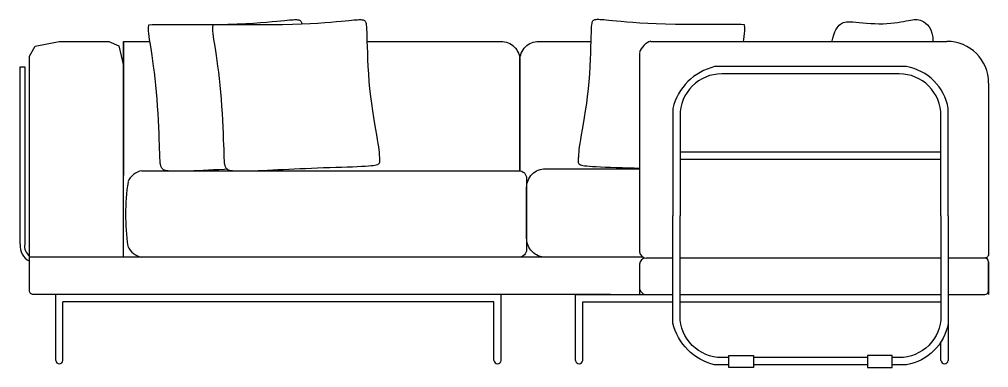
# Model space of a CAD drawing. Header units: centimetres. Extents: x 9461.81 to 9464.39, y -371.31 to -370.38.
import ezdxf

# ---------------------------------------------------------------- set-up
doc = ezdxf.new("R2010")
doc.units = ezdxf.units.CM

# ---------------------------------------------------------------- blocks, each defined once
blk = doc.blocks.new('A$C503C4126')
at = {"color": 7}
for p, q in [((46.73, 144.68), (124.77, 144.68)), ((135.77, 133.68), (135.77, 88.5)), ((123.21, 115.41), (54.41, 115.41)), ((123.21, 113.51), (54.41, 113.51)), ((24.56, 87.71), (7.83, 87.71)), ((134.77, 87.5), (125.11, 87.5)), ((135.77, 86.5), (135.77, 77.86)), ((135.77, 78.86), (135.77, 86.5)), ((-110.2, 60.42), (-110.2, 77.86)), ((7.26, 60.42), (7.26, 77.8)), ((26.83, 77.86), (52.51, 77.86)), ((26.83, 60.42), (26.83, 77.86)), ((54.41, 77.86), (123.21, 77.86)), ((125.11, 77.86), (134.77, 77.86)), ((-108.3, 60.42), (-108.3, 75.96)), ((5.35, 75.96), (-108.3, 75.96)), ((5.35, 60.42), (5.35, 75.96)), ((28.73, 75.96), (52.51, 75.96)), ((28.73, 60.42), (28.73, 75.96)), ((54.41, 75.96), (123.21, 75.96))]:
    blk.add_line(p, q, dxfattribs=at)
for points in [[(-64.95, 110.91), (-65.76, 110.87), (-67.19, 110.8), (-68.59, 110.73), (-69.97, 110.66), (-71.3, 110.6), (-72.6, 110.55), (-73.84, 110.5), (-75.02, 110.45), (-76.12, 110.42), (-77.13, 110.4), (-78.05, 110.38), (-78.85, 110.38), (-79.53, 110.4), (-80.11, 110.43), (-80.58, 110.47), (-80.97, 110.53), (-81.29, 110.6), (-81.55, 110.69), (-81.76, 110.79), (-81.93, 110.91), (-82.08, 111.05), (-82.21, 111.2), (-82.32, 111.37), (-82.41, 111.54), (-82.48, 111.72), (-82.54, 111.91), (-82.59, 112.1), (-82.62, 112.29), (-82.65, 112.49), (-82.68, 112.71), (-82.7, 112.99), (-82.71, 113.35), (-82.73, 113.83), (-82.75, 114.44), (-82.78, 115.23), (-82.81, 116.21), (-82.85, 117.41), (-82.9, 118.81), (-82.97, 120.37), (-83.04, 122.05), (-83.14, 123.84), (-83.24, 125.68), (-83.36, 127.56), (-83.5, 129.44), (-83.66, 131.3), (-83.83, 133.1), (-84.01, 134.84), (-84.2, 136.52), (-84.4, 138.1), (-84.6, 139.58), (-84.79, 140.94), (-84.98, 142.18), (-85.16, 143.28), (-85.33, 144.25), (-85.47, 145.14), (-85.59, 145.96), (-85.67, 146.73), (-85.72, 147.49), (-85.72, 148.25), (-85.68, 149.04)], [(-85.68, 149.04), (-84.77, 149.12), (-83.22, 149.17), (-81.17, 149.17), (-78.73, 149.16), (-76.01, 149.14), (-73.15, 149.12), (-70.24, 149.12), (-67.42, 149.14), (-64.79, 149.19), (-62.36, 149.28), (-60.12, 149.38), (-58.09, 149.51), (-56.25, 149.64), (-54.61, 149.78), (-53.15, 149.91), (-51.89, 150.02), (-50.82, 150.13), (-49.92, 150.21), (-49.16, 150.28), (-48.54, 150.33), (-48.03, 150.37), (-47.61, 150.4), (-47.26, 150.41), (-46.96, 150.42), (-46.7, 150.41), (-46.47, 150.4), (-46.26, 150.37), (-46.08, 150.33), (-45.93, 150.27), (-45.79, 150.19), (-45.68, 150.09), (-45.58, 149.98), (-45.49, 149.83), (-45.42, 149.64), (-45.36, 149.37), (-45.34, 149.28)], [(-68.71, 149.04), (-67.79, 149.12), (-66.25, 149.17), (-64.2, 149.17), (-61.76, 149.16), (-59.04, 149.14), (-56.18, 149.12), (-53.27, 149.12), (-50.45, 149.14), (-47.82, 149.19), (-45.39, 149.28), (-43.15, 149.38), (-41.12, 149.51), (-39.28, 149.64), (-37.63, 149.78), (-36.18, 149.91), (-34.92, 150.02), (-33.85, 150.13), (-32.95, 150.21), (-32.19, 150.28), (-31.57, 150.33), (-31.06, 150.37), (-30.64, 150.4), (-30.29, 150.41), (-29.99, 150.42), (-29.73, 150.41), (-29.5, 150.4), (-29.29, 150.37), (-29.11, 150.33), (-28.96, 150.27), (-28.82, 150.19), (-28.71, 150.09), (-28.61, 149.98), (-28.52, 149.83), (-28.45, 149.64), (-28.39, 149.37), (-28.33, 149), (-28.29, 148.5), (-28.24, 147.85), (-28.21, 147.02), (-28.17, 145.98), (-28.14, 144.72), (-28.09, 143.26), (-28.04, 141.64), (-27.98, 139.88), (-27.89, 138.01), (-27.78, 136.08), (-27.63, 134.1), (-27.45, 132.12), (-27.23, 130.15), (-26.97, 128.24), (-26.7, 126.38), (-26.42, 124.61), (-26.14, 122.94), (-25.87, 121.4), (-25.63, 120), (-25.42, 118.76), (-25.25, 117.7), (-25.13, 116.81), (-25.04, 116.06), (-24.97, 115.43), (-24.93, 114.92), (-24.9, 114.49), (-24.88, 114.13), (-24.86, 113.82), (-24.83, 113.54), (-24.81, 113.29), (-24.8, 113.06), (-24.81, 112.86), (-24.84, 112.68), (-24.91, 112.52), (-25.02, 112.38), (-25.17, 112.25), (-25.39, 112.13), (-25.68, 112.03), (-26.04, 111.94), (-26.51, 111.86), (-27.08, 111.79), (-27.78, 111.72), (-28.61, 111.66), (-29.59, 111.61), (-30.72, 111.56), (-31.99, 111.51), (-33.38, 111.46), (-34.85, 111.41), (-36.39, 111.36), (-37.98, 111.31), (-39.58, 111.26), (-41.18, 111.2), (-42.76, 111.14), (-44.31, 111.07), (-45.83, 111.01), (-47.32, 110.94), (-48.79, 110.87), (-50.22, 110.8), (-51.62, 110.73), (-53, 110.66), (-54.33, 110.6), (-55.63, 110.55), (-56.87, 110.5), (-58.05, 110.45), (-59.15, 110.42), (-60.16, 110.4), (-61.08, 110.38), (-61.88, 110.38), (-62.56, 110.4), (-63.14, 110.43), (-63.61, 110.47), (-64, 110.53), (-64.32, 110.6), (-64.58, 110.69), (-64.79, 110.79), (-64.96, 110.91), (-65.11, 111.05), (-65.24, 111.2), (-65.35, 111.37), (-65.44, 111.54), (-65.51, 111.72), (-65.57, 111.91), (-65.62, 112.1), (-65.65, 112.29), (-65.68, 112.49), (-65.71, 112.71), (-65.73, 112.99), (-65.74, 113.35), (-65.76, 113.83), (-65.78, 114.44), (-65.81, 115.23), (-65.84, 116.21), (-65.88, 117.41), (-65.93, 118.81), (-66, 120.37), (-66.07, 122.05), (-66.16, 123.84), (-66.27, 125.68), (-66.39, 127.56), (-66.53, 129.44), (-66.69, 131.3), (-66.86, 133.1), (-67.04, 134.84), (-67.23, 136.52), (-67.43, 138.1), (-67.63, 139.58), (-67.82, 140.94), (-68.01, 142.18), (-68.19, 143.28), (-68.35, 144.25), (-68.5, 145.14), (-68.62, 145.96), (-68.7, 146.73), (-68.75, 147.49), (-68.75, 148.25), (-68.71, 149.04)], [(71.43, 149.04), (70.52, 149.12), (68.98, 149.17), (66.93, 149.17), (64.49, 149.16), (61.77, 149.14), (58.9, 149.12), (56, 149.12), (53.18, 149.14), (50.54, 149.19), (48.11, 149.28), (45.88, 149.38), (43.84, 149.51), (42, 149.64), (40.36, 149.78), (38.91, 149.91), (37.65, 150.02), (36.58, 150.13), (35.67, 150.21), (34.92, 150.28), (34.29, 150.33), (33.78, 150.37), (33.36, 150.4), (33.01, 150.41), (32.72, 150.42), (32.45, 150.41), (32.22, 150.4), (32.02, 150.37), (31.84, 150.33), (31.68, 150.27), (31.55, 150.19), (31.43, 150.09), (31.33, 149.98), (31.25, 149.83), (31.17, 149.64), (31.11, 149.37), (31.06, 149), (31.01, 148.5), (30.97, 147.85), (30.93, 147.02), (30.9, 145.98), (30.86, 144.72), (30.82, 143.26), (30.77, 141.64), (30.7, 139.88), (30.62, 138.01), (30.5, 136.08), (30.36, 134.1), (30.18, 132.12), (29.95, 130.15), (29.7, 128.24), (29.43, 126.38), (29.14, 124.61), (28.86, 122.94), (28.6, 121.4), (28.35, 120), (28.14, 118.76), (27.98, 117.7), (27.85, 116.81), (27.76, 116.06), (27.7, 115.43), (27.65, 114.92), (27.63, 114.49), (27.6, 114.13), (27.58, 113.82), (27.56, 113.54), (27.54, 113.29), (27.53, 113.06), (27.53, 112.86), (27.57, 112.68), (27.63, 112.52), (27.74, 112.38), (27.9, 112.25), (28.12, 112.13), (28.4, 112.03), (28.77, 111.94), (29.23, 111.86), (29.81, 111.79), (30.5, 111.72), (31.33, 111.66), (32.31, 111.61), (33.45, 111.56), (34.72, 111.51), (36.1, 111.46), (37.58, 111.41), (39.12, 111.36), (40.7, 111.31), (42.31, 111.26), (43.74, 111.21)], [(71.15, 144.68), (71.23, 145.14), (71.34, 145.96), (71.43, 146.73), (71.48, 147.49), (71.48, 148.25), (71.43, 149.04)], [(94.47, 144.44), (94.7, 145.51), (94.96, 146.41), (95.24, 147.15), (95.52, 147.75), (95.82, 148.24), (96.11, 148.62), (96.4, 148.93), (96.69, 149.18), (96.96, 149.38), (97.24, 149.54), (97.53, 149.67), (97.87, 149.76), (98.26, 149.81), (98.73, 149.84), (99.28, 149.83), (99.94, 149.8), (100.72, 149.74), (101.61, 149.66), (102.58, 149.58), (103.61, 149.5), (104.68, 149.42), (105.77, 149.36), (106.86, 149.33), (107.93, 149.33), (108.97, 149.37), (109.95, 149.44), (110.89, 149.54), (111.77, 149.66), (112.59, 149.79), (113.35, 149.93), (114.04, 150.07), (114.66, 150.19), (115.21, 150.31), (115.69, 150.4), (116.13, 150.46), (116.54, 150.48), (116.93, 150.47), (117.33, 150.4), (117.73, 150.28), (118.17, 150.1), (118.65, 149.85), (119.15, 149.51), (119.64, 149.06), (120.1, 148.48), (120.5, 147.75), (120.82, 146.85), (121.03, 145.75), (121.09, 144.68)], [(-117.15, 140.78), (-115.65, 143.44), (-109.33, 144.68), (-96.2, 144.68), (-93.58, 143.54), (-92.36, 138.22)], [(-109.33, 144.68), (-96.2, 144.68)], [(-92.36, 87.71), (-92.36, 144.68), (-85.4, 144.68)], [(-92.36, 144.68), (-92.36, 109.25)], [(43.74, 141.69), (43.74, 89.11)], [(-119.59, 91.13), (-119.59, 137.97), (-118.4, 137.97), (-118.4, 91.13)], [(52.51, 87.5), (45.44, 87.5)], [(123.21, 87.5), (54.41, 87.5)], [(43.74, 85.89), (43.74, 77.86)], [(125.03, 72.88), (125.11, 72.88), (125.11, 60.42)], [(123.21, 60.42), (123.21, 65.37)], [(103.87, 61.22), (73.75, 61.22)], [(103.87, 59.32), (73.75, 59.32)]]:
    blk.add_lwpolyline(points, dxfattribs=at)
for points in [[(-28.13, 144.68), (7.17, 144.68, -0.414214), (12.17, 139.68), (12.17, 110.51)], [(12.17, 110.51), (12.17, 139.68, -0.414214), (17.17, 144.68), (30.86, 144.68)], [(36.03, 77.86), (-116.15, 77.86, -0.414214), (-117.15, 78.86), (-117.15, 140.78)], [(125.11, 98.66), (125.11, 127, 0.318112), (114.11, 138), (63.51, 138, 0.280995), (52.51, 127), (52.51, 98.66)], [(123.21, 98.66), (123.21, 125.1, 0.414214), (112.21, 136.1), (65.41, 136.1, 0.414214), (54.41, 125.1), (54.41, 98.66)], [(-87.47, 110.53), (11.94, 110.53, -0.414214), (13.94, 108.53), (13.94, 89.71, -0.414214), (11.94, 87.71), (-117.15, 87.71)], [(44.71, 87.71), (18.94, 87.71, -0.414214), (13.94, 92.71), (13.94, 106.07, -0.414214), (18.94, 111.07), (43.74, 111.07)], [(67.25, 59.32), (63.51, 59.32, -0.280995), (52.51, 70.32), (52.51, 98.66)], [(67.25, 61.22), (65.41, 61.22, -0.414214), (54.41, 72.22), (54.41, 98.66)], [(123.21, 98.66), (123.21, 72.22, -0.414214), (112.21, 61.22), (110.37, 61.22)], [(125.11, 98.66), (125.11, 70.32, -0.318112), (114.11, 59.32), (110.37, 59.32)], [(135.77, 88.5), (135.77, 88.5, -0.414214), (134.77, 87.5)]]:
    blk.add_lwpolyline(points, format="xyb", dxfattribs=at)
for points in [[(67.25, 61.78), (73.75, 61.78), (73.75, 58.56), (67.25, 58.56)], [(110.37, 61.78), (103.87, 61.78), (103.87, 58.56), (110.37, 58.56)]]:
    blk.add_lwpolyline(points, close=True, dxfattribs=at)
for centre, radius, start, end in [((47.8, 140.63), 4.2, 104.7277, 165.2791), ((124.77, 133.68), 11, 0, 90), ((-86.78, 105.89), 4.69, 98.5525, 159.1503), ((-33.65, 98.93), 58.14, 171.4656, 188.2136), ((-115.18, 90.63), 4.43, 173.5523, 243.6682), ((-115.15, 90.65), 3.28, 171.681, 232.6068), ((-86.7, 92.49), 4.87, 202.462, 260.8468), ((45.56, 89.33), 1.84, 186.9522, 266.1496), ((45.47, 85.77), 1.73, 91.0011, 175.8972), ((134.77, 86.5), 1, 0, 90), ((45.91, 80.08), 2.35, 202.3068, 250.6227), ((134.77, 78.86), 1, 270, 360), ((-109.25, 60.56), 0.962, 188.5141, 351.4859), ((6.3, 60.56), 0.962, 188.5141, 351.4859), ((27.78, 60.56), 0.962, 188.5141, 351.4859), ((124.16, 60.56), 0.962, 188.5141, 351.4859)]:
    blk.add_arc(centre, radius, start, end, dxfattribs=at)

msp = doc.modelspace()

# ---------------------------------------------------------------- block references
at = {"color": 3, "xscale": 0.01009821143000522, "yscale": 0.01009821143000522, "zscale": 0.01009821143000522}
msp.add_blockref('A$C503C4126', (9463.0152, -371.9033), dxfattribs=at)

doc.saveas('drawing.dxf')
